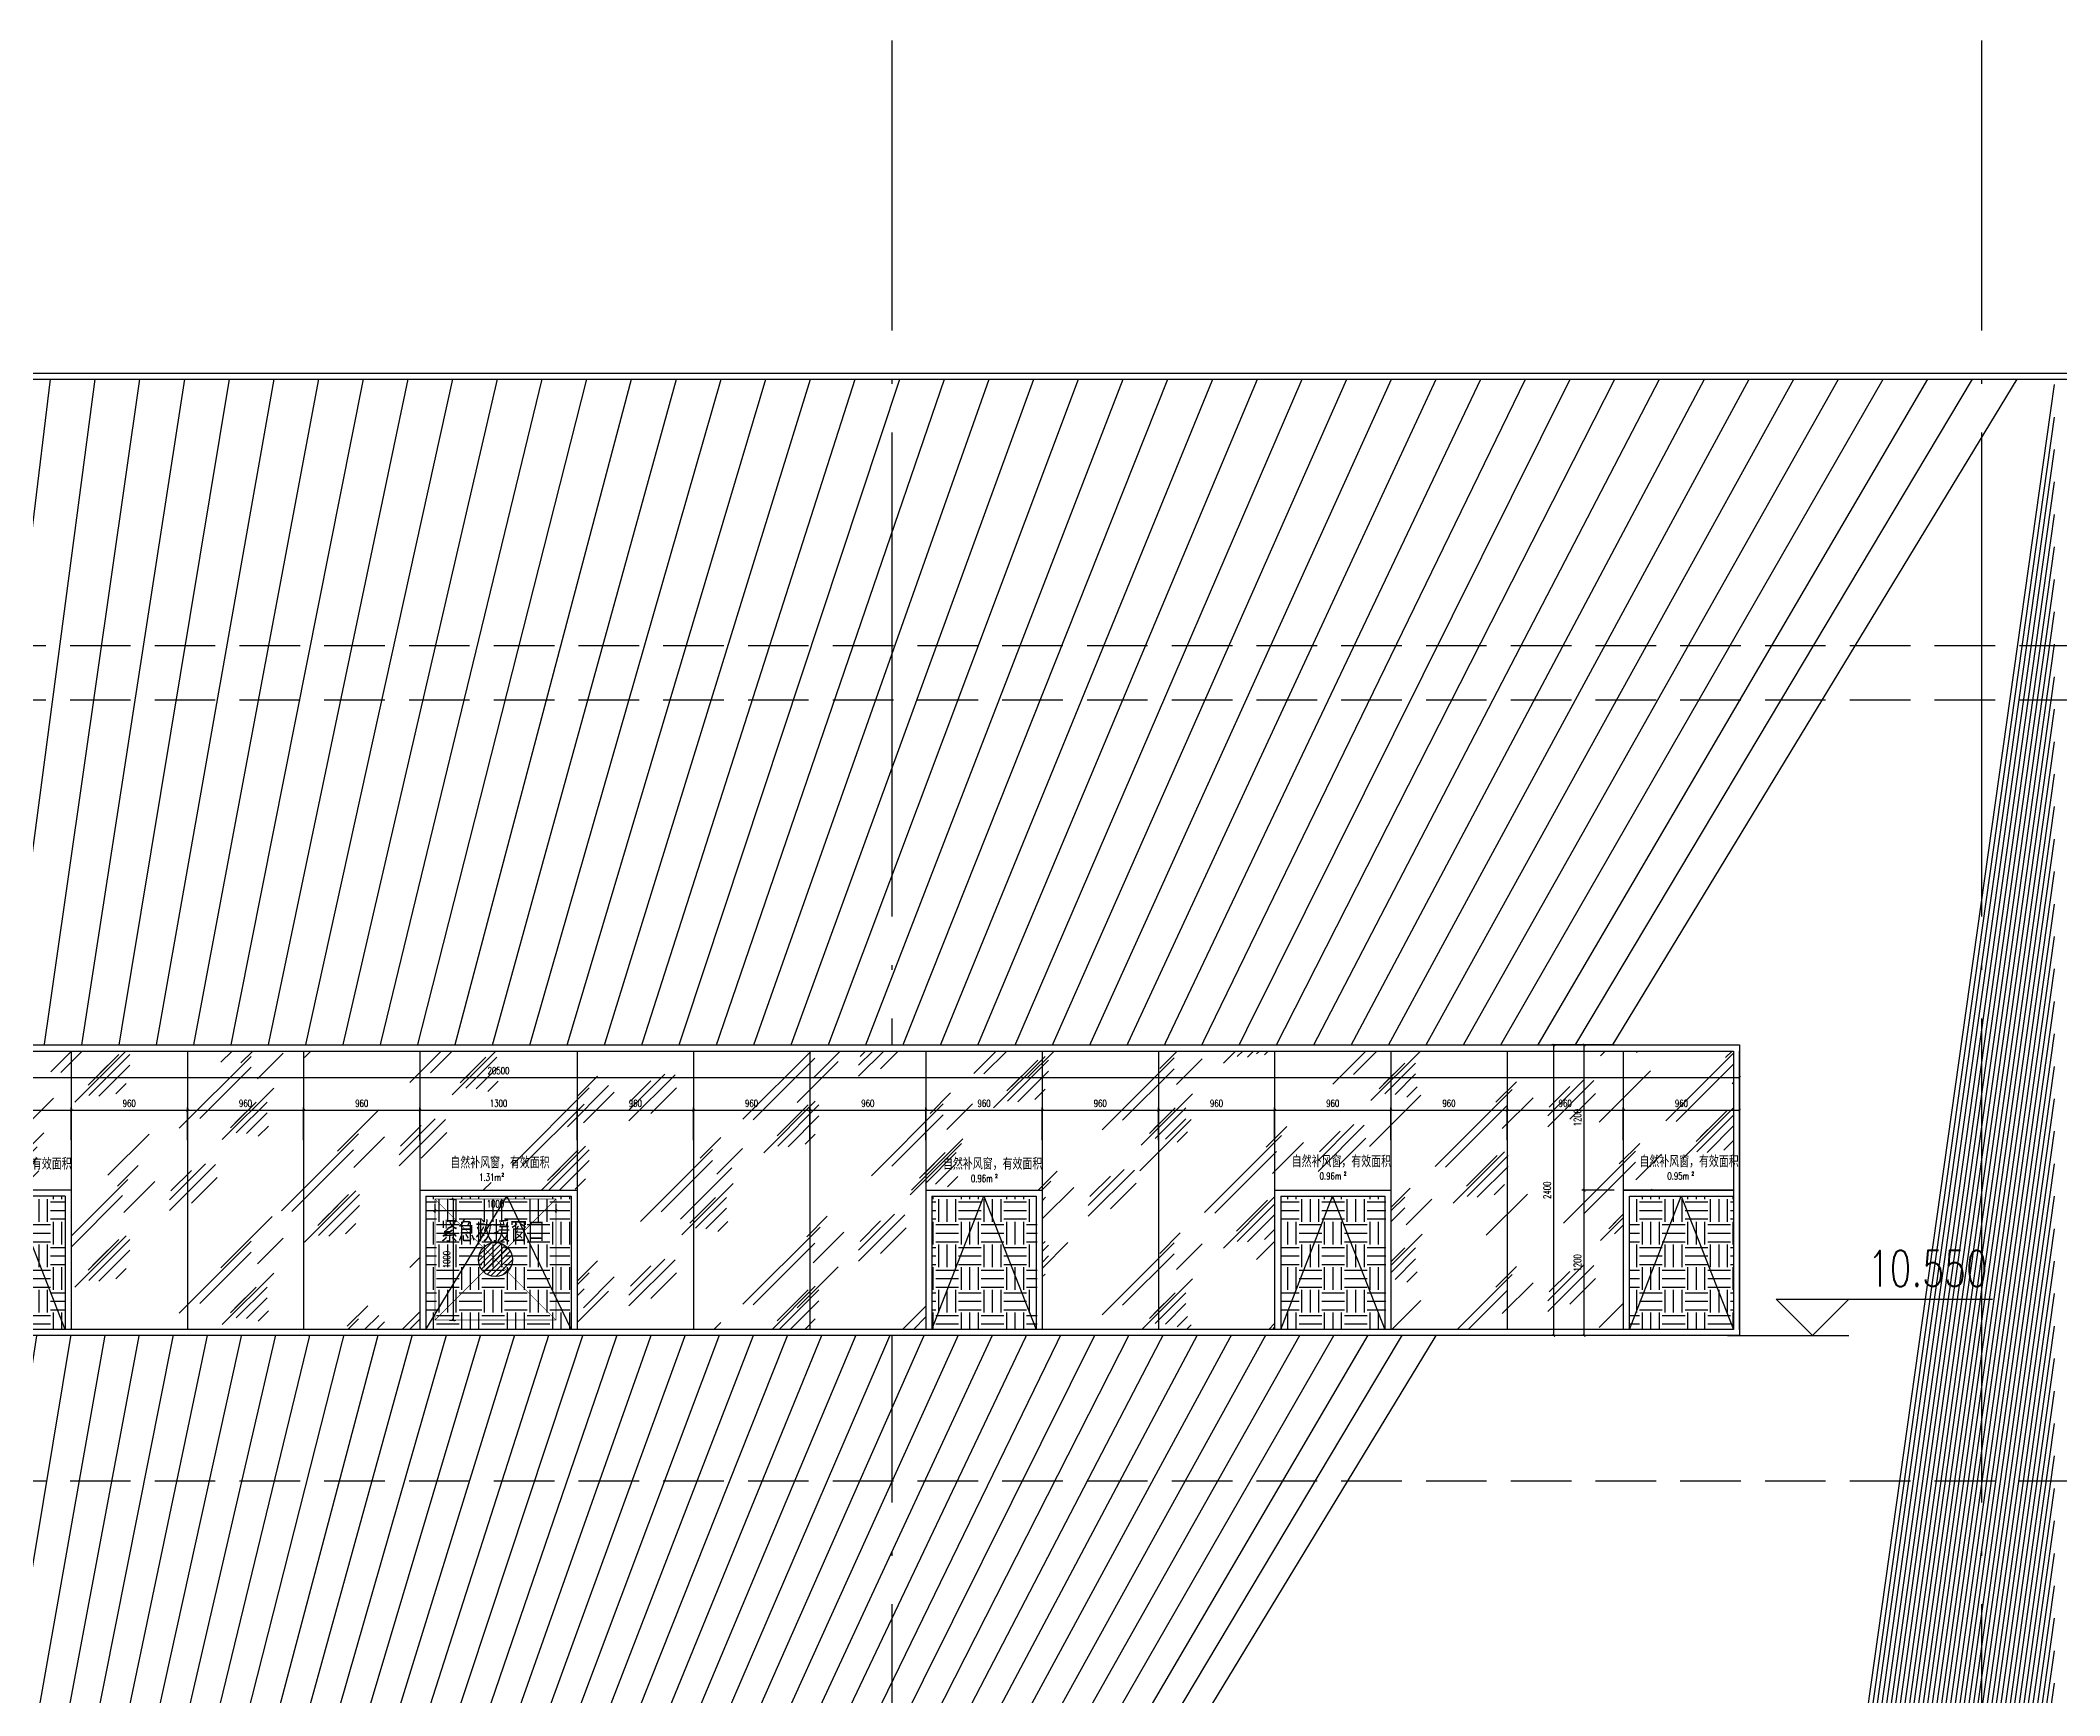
# Model space of a CAD drawing. Extents: x -4210259 to 293730, y -7499 to 868879.
# Drawn here: x -203333 to -186656, y 524813 to 538485 of the extents above; entities that cross this region are included whole.
import ezdxf

# ---------------------------------------------------------------- set-up
doc = ezdxf.new("R2010")
doc.units = 0
doc.header["$LTSCALE"] = 1000
doc.header["$MEASUREMENT"] = 0
for name, pattern in [('__DASH', [0.35, 0.25, -0.1]), ('DASH', [0.35, 0.25, -0.1]), ('DOTE', [2.4200000000000004, 2, -0.2, 0.02, -0.2])]:
    doc.linetypes.add(name, pattern=pattern)
doc.layers.get('Defpoints').update_dxf_attribs({"color": 210})
for name, color, linetype in [('A-AXIS-DOTE', 14, 'DOTE'), ('A-HATCH-2', 251, 'Continuous'), ('A-LIN-V', 9, 'Continuous'), ('A-WINDOW', 140, 'Continuous'), ('A-云线', 50, 'Continuous'), ('A-门窗表显示尺寸', 160, 'Continuous'), ('DIM_ELEV', 3, 'Continuous'), ('PUB_TEXT', 7, 'Continuous'), ('SPACE_HATCH', 8, 'Continuous'), ('参考线', 8, 'Continuous')]:
    doc.layers.add(name, color=color, linetype=linetype)
doc.layers.add('A-WALL-HATCH', color=8, linetype='Continuous', lineweight=13)
doc.layers.add('A-加建区域', color=47, linetype='Continuous', plot=False)
doc.styles.add('_TCH_DIM', font='SIMPLEX', dxfattribs={"bigfont": 'GBCBIG'})
doc.styles.add('_TCH_DIM_T3', font='SIMPLEX', dxfattribs={"width": 0.7058823529411765, "bigfont": 'GBCBIG'})
doc.styles.add('_TCH_SPACE', font='SIMPLEX', dxfattribs={"height": 5, "bigfont": 'GBCBIG'})
doc.styles.add('A-DIM_T3', font='SIMPLEX', dxfattribs={"width": 0.7058823529411765, "bigfont": 'GBCBIG'})
doc.styles.add('STYLE1', font='')
doc.styles.get('STYLE1').set_extended_font_data('SimSun')
doc.dimstyles.new('_TCH_ARCH&&20', dxfattribs={"dimtxt": 59.5, "dimasz": 20, "dimexe": 20, "dimexo": 20, "dimgap": 25.25, "dimtad": 1, "dimdec": 0, "dimzin": 0, "dimdsep": 46, "dimtxsty": '_TCH_DIM_T3', "dimblk": 'ARCHTICK', "dimcen": 0.09, "dimclrt": 7, "dimazin": 2, "dimtfac": 1, "dimtdec": 0, "dimtix": 1, "dimtmove": 2, "dimatfit": 3, "dimfxl": 0, "dimtolj": 1, "dimtzin": 0, "dimarcsym": 0})
doc.dimstyles.new('A-DIM&&20', dxfattribs={"dimtxt": 59.5, "dimasz": 20, "dimexe": 20, "dimexo": 20, "dimgap": 25.25, "dimtad": 1, "dimdec": 0, "dimzin": 0, "dimdsep": 46, "dimtxsty": 'A-DIM_T3', "dimblk": 'ARCHTICK', "dimcen": 0.09, "dimclrt": 7, "dimazin": 2, "dimtfac": 1, "dimtdec": 0, "dimtix": 1, "dimtmove": 2, "dimatfit": 3, "dimfxl": 0, "dimtolj": 1, "dimtzin": 0, "dimarcsym": 0})
pattern_1 = [(0, (0, 0), (187.5, 187.5), [187.5, -187.5]), (0, (0, 70.3125), (187.5, 187.5), [187.5, -187.5]), (0, (0, 140.625), (187.5, 187.5), [187.5, -187.5]), (90, (23.4375, 164.0625), (-187.5, 187.5), [187.5, -187.5]), (90, (93.75, 164.0625), (-187.5, 187.5), [187.5, -187.5]), (90, (164.0625, 164.0625), (-187.5, 187.5), [187.5, -187.5])]

# ---------------------------------------------------------------- blocks, each defined once
blk = doc.blocks.new('_ArchTick')
at = {"color": 0, "linetype": 'ByBlock', "const_width": 0.4}
blk.add_lwpolyline([(-0.5, -0.5), (0.5, 0.5)], dxfattribs=at)
blk = doc.blocks.new('*D1507')
at = {"layer": 'A-加建区域', "color": 0, "lineweight": -2}
for p, q in [((-213332.6134759861, 538418.6737989275), (-213332.6134759861, 538345.3742196003)), ((-213332.6134759861, 538365.3742196003), (-212332.6134759859, 538365.3742196003)), ((-212332.6134759859, 538418.6737989275), (-212332.6134759859, 538345.3742196003))]:
    blk.add_line(p, q, dxfattribs=at)
at = {"layer": 'Defpoints', "color": 0}
for p in [(-213332.6134759861, 538438.6737989275), (-212332.6134759859, 538438.6737989275), (-212332.6134759859, 538365.3742196003)]:
    blk.add_point(p, dxfattribs=at)
at = {"layer": 'A-加建区域', "color": 0, "lineweight": -2, "xscale": 20, "yscale": 20, "zscale": 20, "rotation": 180}
blk.add_blockref('_ArchTick', (-213332.6134759861, 538365.3742196003), dxfattribs=at)
at = {"layer": 'A-加建区域', "color": 0, "lineweight": -2, "xscale": 20, "yscale": 20, "zscale": 20}
blk.add_blockref('_ArchTick', (-212332.6134759859, 538365.3742196003), dxfattribs=at)
at = {"layer": 'A-加建区域', "color": 7, "insert": (-212832.613475986, 538420.3742196003), "char_height": 59.5, "attachment_point": 5, "style": '_TCH_DIM_T3'}
blk.add_mtext('\\A1;1000', dxfattribs=at)
blk = doc.blocks.new('*D1508')
at = {"layer": 'A-加建区域', "color": 0, "lineweight": -2}
for p, q in [((-213211.3975165848, 538460.0000000001), (-213159.9867566363, 538460.0000000001)), ((-213179.9867566363, 537460.0000000003), (-213179.9867566363, 538460.0000000001)), ((-213211.3975165848, 537460.0000000003), (-213159.9867566363, 537460.0000000003))]:
    blk.add_line(p, q, dxfattribs=at)
at = {"layer": 'Defpoints', "color": 0}
for p in [(-213231.3975165848, 538460.0000000001), (-213179.9867566363, 538460.0000000001), (-213231.3975165848, 537460.0000000003)]:
    blk.add_point(p, dxfattribs=at)
at = {"layer": 'A-加建区域', "color": 0, "lineweight": -2, "xscale": 20, "yscale": 20, "zscale": 20}
for p, rotation in [((-213179.9867566363, 538460.0000000001), 90), ((-213179.9867566363, 537460.0000000003), 270)]:
    blk.add_blockref('_ArchTick', p, dxfattribs=dict(at, rotation=rotation))
at = {"layer": 'A-加建区域', "color": 7, "insert": (-213234.9867566361, 537960.0000000001), "char_height": 59.5, "attachment_point": 5, "rotation": 90, "style": '_TCH_DIM_T3'}
blk.add_mtext('\\A1;1000', dxfattribs=at)
blk = doc.blocks.new('*D1408')
at = {"layer": 'A-门窗表显示尺寸', "color": 0, "lineweight": -2}
for p, q in [((88599.33238329354, 519122.5479735103), (88599.33238329354, 519390.0000000253)), ((88599.33238329354, 519370.0000000253), (109099.3323832967, 519370.0000000253)), ((109099.3323832967, 519122.5479735103), (109099.3323832967, 519390.0000000253))]:
    blk.add_line(p, q, dxfattribs=at)
at = {"layer": 'Defpoints', "color": 0}
for p in [(109099.3323832967, 519370.0000000253), (88599.33238329354, 519102.5479735103), (109099.3323832967, 519102.5479735103)]:
    blk.add_point(p, dxfattribs=at)
at = {"layer": 'A-门窗表显示尺寸', "color": 0, "lineweight": -2, "xscale": 20, "yscale": 20, "zscale": 20, "rotation": 180}
blk.add_blockref('_ArchTick', (88599.33238329354, 519370.0000000253), dxfattribs=at)
at = {"layer": 'A-门窗表显示尺寸', "color": 0, "lineweight": -2, "xscale": 20, "yscale": 20, "zscale": 20}
blk.add_blockref('_ArchTick', (109099.3323832967, 519370.0000000253), dxfattribs=at)
at = {"layer": 'A-门窗表显示尺寸', "color": 7, "insert": (98849.33238329511, 519425.0000000253), "char_height": 59.5, "attachment_point": 5, "style": 'A-DIM_T3'}
blk.add_mtext('\\A1;20500', dxfattribs=at)
blk = doc.blocks.new('*D1409')
at = {"layer": 'A-门窗表显示尺寸', "color": 0, "lineweight": -2}
for p, q in [((107812.9012029099, 519637.4520265406), (107545.4491763949, 519637.4520265406)), ((107565.4491763949, 517237.4520265173), (107565.4491763949, 519637.4520265406)), ((107812.9012029099, 517237.4520265173), (107545.4491763949, 517237.4520265173))]:
    blk.add_line(p, q, dxfattribs=at)
at = {"layer": 'Defpoints', "color": 0}
for p in [(107565.4491763949, 519637.4520265406), (107832.9012029099, 519637.4520265406), (107832.9012029099, 517237.4520265173)]:
    blk.add_point(p, dxfattribs=at)
at = {"layer": 'A-门窗表显示尺寸', "color": 0, "lineweight": -2, "xscale": 20, "yscale": 20, "zscale": 20}
for p, rotation in [((107565.4491763949, 519637.4520265406), 90), ((107565.4491763949, 517237.4520265173), 270)]:
    blk.add_blockref('_ArchTick', p, dxfattribs=dict(at, rotation=rotation))
at = {"layer": 'A-门窗表显示尺寸', "color": 7, "insert": (107510.449176395, 518437.4520265288), "char_height": 59.5, "attachment_point": 5, "rotation": 90, "style": 'A-DIM_T3'}
blk.add_mtext('\\A1;2400', dxfattribs=at)
blk = doc.blocks.new('*D1410')
at = {"layer": 'A-门窗表显示尺寸', "color": 0, "lineweight": -2}
for p, q in [((108139.3323832936, 518850.0000000252), (108139.3323832936, 519120.0000000253)), ((108139.3323832936, 519100.0000000253), (109099.3323832967, 519100.0000000253)), ((109099.3323832967, 518850.0000000252), (109099.3323832967, 519120.0000000253))]:
    blk.add_line(p, q, dxfattribs=at)
at = {"layer": 'Defpoints', "color": 0}
for p in [(109099.3323832967, 519100.0000000253), (108139.3323832936, 518830.0000000252), (109099.3323832967, 518830.0000000252)]:
    blk.add_point(p, dxfattribs=at)
at = {"layer": 'A-门窗表显示尺寸', "color": 0, "lineweight": -2, "xscale": 20, "yscale": 20, "zscale": 20, "rotation": 180}
blk.add_blockref('_ArchTick', (108139.3323832936, 519100.0000000253), dxfattribs=at)
at = {"layer": 'A-门窗表显示尺寸', "color": 0, "lineweight": -2, "xscale": 20, "yscale": 20, "zscale": 20}
blk.add_blockref('_ArchTick', (109099.3323832967, 519100.0000000253), dxfattribs=at)
at = {"layer": 'A-门窗表显示尺寸', "color": 7, "insert": (108619.3323832951, 519155.0000000253), "char_height": 59.5, "attachment_point": 5, "style": 'A-DIM_T3'}
blk.add_mtext('\\A1;960', dxfattribs=at)
blk = doc.blocks.new('*D1411')
at = {"layer": 'A-门窗表显示尺寸', "color": 0, "lineweight": -2}
for p, q in [((107179.3323832936, 518850.0000000252), (107179.3323832936, 519120.0000000253)), ((107179.3323832936, 519100.0000000253), (108139.3323832936, 519100.0000000253)), ((108139.3323832936, 518850.0000000252), (108139.3323832936, 519120.0000000253))]:
    blk.add_line(p, q, dxfattribs=at)
at = {"layer": 'Defpoints', "color": 0}
for p in [(108139.3323832936, 519100.0000000253), (107179.3323832936, 518830.0000000252), (108139.3323832936, 518830.0000000252)]:
    blk.add_point(p, dxfattribs=at)
at = {"layer": 'A-门窗表显示尺寸', "color": 0, "lineweight": -2, "xscale": 20, "yscale": 20, "zscale": 20, "rotation": 180}
blk.add_blockref('_ArchTick', (107179.3323832936, 519100.0000000253), dxfattribs=at)
at = {"layer": 'A-门窗表显示尺寸', "color": 0, "lineweight": -2, "xscale": 20, "yscale": 20, "zscale": 20}
blk.add_blockref('_ArchTick', (108139.3323832936, 519100.0000000253), dxfattribs=at)
at = {"layer": 'A-门窗表显示尺寸', "color": 7, "insert": (107659.3323832936, 519155.0000000253), "char_height": 59.5, "attachment_point": 5, "style": 'A-DIM_T3'}
blk.add_mtext('\\A1;960', dxfattribs=at)
blk = doc.blocks.new('*D1412')
at = {"layer": 'A-门窗表显示尺寸', "color": 0, "lineweight": -2}
for p, q in [((106219.3323832936, 518850.0000000252), (106219.3323832936, 519120.0000000253)), ((106219.3323832936, 519100.0000000253), (107179.3323832936, 519100.0000000253)), ((107179.3323832936, 518850.0000000252), (107179.3323832936, 519120.0000000253))]:
    blk.add_line(p, q, dxfattribs=at)
at = {"layer": 'Defpoints', "color": 0}
for p in [(107179.3323832936, 519100.0000000253), (106219.3323832936, 518830.0000000252), (107179.3323832936, 518830.0000000252)]:
    blk.add_point(p, dxfattribs=at)
at = {"layer": 'A-门窗表显示尺寸', "color": 0, "lineweight": -2, "xscale": 20, "yscale": 20, "zscale": 20, "rotation": 180}
blk.add_blockref('_ArchTick', (106219.3323832936, 519100.0000000253), dxfattribs=at)
at = {"layer": 'A-门窗表显示尺寸', "color": 0, "lineweight": -2, "xscale": 20, "yscale": 20, "zscale": 20}
blk.add_blockref('_ArchTick', (107179.3323832936, 519100.0000000253), dxfattribs=at)
at = {"layer": 'A-门窗表显示尺寸', "color": 7, "insert": (106699.3323832936, 519155.0000000253), "char_height": 59.5, "attachment_point": 5, "style": 'A-DIM_T3'}
blk.add_mtext('\\A1;960', dxfattribs=at)
blk = doc.blocks.new('*D1413')
at = {"layer": 'A-门窗表显示尺寸', "color": 0, "lineweight": -2}
for p, q in [((105259.3323832936, 518850.0000000252), (105259.3323832936, 519120.0000000253)), ((105259.3323832936, 519100.0000000253), (106219.3323832936, 519100.0000000253)), ((106219.3323832936, 518850.0000000252), (106219.3323832936, 519120.0000000253))]:
    blk.add_line(p, q, dxfattribs=at)
at = {"layer": 'Defpoints', "color": 0}
for p in [(106219.3323832936, 519100.0000000253), (105259.3323832936, 518830.0000000252), (106219.3323832936, 518830.0000000252)]:
    blk.add_point(p, dxfattribs=at)
at = {"layer": 'A-门窗表显示尺寸', "color": 0, "lineweight": -2, "xscale": 20, "yscale": 20, "zscale": 20, "rotation": 180}
blk.add_blockref('_ArchTick', (105259.3323832936, 519100.0000000253), dxfattribs=at)
at = {"layer": 'A-门窗表显示尺寸', "color": 0, "lineweight": -2, "xscale": 20, "yscale": 20, "zscale": 20}
blk.add_blockref('_ArchTick', (106219.3323832936, 519100.0000000253), dxfattribs=at)
at = {"layer": 'A-门窗表显示尺寸', "color": 7, "insert": (105739.3323832936, 519155.0000000253), "char_height": 59.5, "attachment_point": 5, "style": 'A-DIM_T3'}
blk.add_mtext('\\A1;960', dxfattribs=at)
blk = doc.blocks.new('*D1414')
at = {"layer": 'A-门窗表显示尺寸', "color": 0, "lineweight": -2}
for p, q in [((104299.3323832935, 518850.0000000252), (104299.3323832935, 519120.0000000253)), ((104299.3323832935, 519100.0000000253), (105259.3323832936, 519100.0000000253)), ((105259.3323832936, 518850.0000000252), (105259.3323832936, 519120.0000000253))]:
    blk.add_line(p, q, dxfattribs=at)
at = {"layer": 'Defpoints', "color": 0}
for p in [(105259.3323832936, 519100.0000000253), (104299.3323832935, 518830.0000000252), (105259.3323832936, 518830.0000000252)]:
    blk.add_point(p, dxfattribs=at)
at = {"layer": 'A-门窗表显示尺寸', "color": 0, "lineweight": -2, "xscale": 20, "yscale": 20, "zscale": 20, "rotation": 180}
blk.add_blockref('_ArchTick', (104299.3323832935, 519100.0000000253), dxfattribs=at)
at = {"layer": 'A-门窗表显示尺寸', "color": 0, "lineweight": -2, "xscale": 20, "yscale": 20, "zscale": 20}
blk.add_blockref('_ArchTick', (105259.3323832936, 519100.0000000253), dxfattribs=at)
at = {"layer": 'A-门窗表显示尺寸', "color": 7, "insert": (104779.3323832936, 519155.0000000253), "char_height": 59.5, "attachment_point": 5, "style": 'A-DIM_T3'}
blk.add_mtext('\\A1;960', dxfattribs=at)
blk = doc.blocks.new('*D1415')
at = {"layer": 'A-门窗表显示尺寸', "color": 0, "lineweight": -2}
for p, q in [((103339.3323832935, 518850.0000000252), (103339.3323832935, 519120.0000000253)), ((103339.3323832935, 519100.0000000253), (104299.3323832935, 519100.0000000253)), ((104299.3323832935, 518850.0000000252), (104299.3323832935, 519120.0000000253))]:
    blk.add_line(p, q, dxfattribs=at)
at = {"layer": 'Defpoints', "color": 0}
for p in [(104299.3323832935, 519100.0000000253), (103339.3323832935, 518830.0000000252), (104299.3323832935, 518830.0000000252)]:
    blk.add_point(p, dxfattribs=at)
at = {"layer": 'A-门窗表显示尺寸', "color": 0, "lineweight": -2, "xscale": 20, "yscale": 20, "zscale": 20, "rotation": 180}
blk.add_blockref('_ArchTick', (103339.3323832935, 519100.0000000253), dxfattribs=at)
at = {"layer": 'A-门窗表显示尺寸', "color": 0, "lineweight": -2, "xscale": 20, "yscale": 20, "zscale": 20}
blk.add_blockref('_ArchTick', (104299.3323832935, 519100.0000000253), dxfattribs=at)
at = {"layer": 'A-门窗表显示尺寸', "color": 7, "insert": (103819.3323832935, 519155.0000000253), "char_height": 59.5, "attachment_point": 5, "style": 'A-DIM_T3'}
blk.add_mtext('\\A1;960', dxfattribs=at)
blk = doc.blocks.new('*D1416')
at = {"layer": 'A-门窗表显示尺寸', "color": 0, "lineweight": -2}
for p, q in [((102379.3323832935, 518850.0000000252), (102379.3323832935, 519120.0000000253)), ((102379.3323832935, 519100.0000000253), (103339.3323832935, 519100.0000000253)), ((103339.3323832935, 518850.0000000252), (103339.3323832935, 519120.0000000253))]:
    blk.add_line(p, q, dxfattribs=at)
at = {"layer": 'Defpoints', "color": 0}
for p in [(103339.3323832935, 519100.0000000253), (102379.3323832935, 518830.0000000252), (103339.3323832935, 518830.0000000252)]:
    blk.add_point(p, dxfattribs=at)
at = {"layer": 'A-门窗表显示尺寸', "color": 0, "lineweight": -2, "xscale": 20, "yscale": 20, "zscale": 20, "rotation": 180}
blk.add_blockref('_ArchTick', (102379.3323832935, 519100.0000000253), dxfattribs=at)
at = {"layer": 'A-门窗表显示尺寸', "color": 0, "lineweight": -2, "xscale": 20, "yscale": 20, "zscale": 20}
blk.add_blockref('_ArchTick', (103339.3323832935, 519100.0000000253), dxfattribs=at)
at = {"layer": 'A-门窗表显示尺寸', "color": 7, "insert": (102859.3323832935, 519155.0000000253), "char_height": 59.5, "attachment_point": 5, "style": 'A-DIM_T3'}
blk.add_mtext('\\A1;960', dxfattribs=at)
blk = doc.blocks.new('*D1417')
at = {"layer": 'A-门窗表显示尺寸', "color": 0, "lineweight": -2}
for p, q in [((101419.3323832936, 518850.0000000252), (101419.3323832936, 519120.0000000253)), ((101419.3323832936, 519100.0000000253), (102379.3323832935, 519100.0000000253)), ((102379.3323832935, 518850.0000000252), (102379.3323832935, 519120.0000000253))]:
    blk.add_line(p, q, dxfattribs=at)
at = {"layer": 'Defpoints', "color": 0}
for p in [(102379.3323832935, 519100.0000000253), (101419.3323832936, 518830.0000000252), (102379.3323832935, 518830.0000000252)]:
    blk.add_point(p, dxfattribs=at)
at = {"layer": 'A-门窗表显示尺寸', "color": 0, "lineweight": -2, "xscale": 20, "yscale": 20, "zscale": 20, "rotation": 180}
blk.add_blockref('_ArchTick', (101419.3323832936, 519100.0000000253), dxfattribs=at)
at = {"layer": 'A-门窗表显示尺寸', "color": 0, "lineweight": -2, "xscale": 20, "yscale": 20, "zscale": 20}
blk.add_blockref('_ArchTick', (102379.3323832935, 519100.0000000253), dxfattribs=at)
at = {"layer": 'A-门窗表显示尺寸', "color": 7, "insert": (101899.3323832936, 519155.0000000253), "char_height": 59.5, "attachment_point": 5, "style": 'A-DIM_T3'}
blk.add_mtext('\\A1;960', dxfattribs=at)
blk = doc.blocks.new('*D1418')
at = {"layer": 'A-门窗表显示尺寸', "color": 0, "lineweight": -2}
for p, q in [((100459.3323832936, 518850.0000000252), (100459.3323832936, 519120.0000000253)), ((100459.3323832936, 519100.0000000253), (101419.3323832936, 519100.0000000253)), ((101419.3323832936, 518850.0000000252), (101419.3323832936, 519120.0000000253))]:
    blk.add_line(p, q, dxfattribs=at)
at = {"layer": 'Defpoints', "color": 0}
for p in [(101419.3323832936, 519100.0000000253), (100459.3323832936, 518830.0000000252), (101419.3323832936, 518830.0000000252)]:
    blk.add_point(p, dxfattribs=at)
at = {"layer": 'A-门窗表显示尺寸', "color": 0, "lineweight": -2, "xscale": 20, "yscale": 20, "zscale": 20, "rotation": 180}
blk.add_blockref('_ArchTick', (100459.3323832936, 519100.0000000253), dxfattribs=at)
at = {"layer": 'A-门窗表显示尺寸', "color": 0, "lineweight": -2, "xscale": 20, "yscale": 20, "zscale": 20}
blk.add_blockref('_ArchTick', (101419.3323832936, 519100.0000000253), dxfattribs=at)
at = {"layer": 'A-门窗表显示尺寸', "color": 7, "insert": (100939.3323832936, 519155.0000000253), "char_height": 59.5, "attachment_point": 5, "style": 'A-DIM_T3'}
blk.add_mtext('\\A1;960', dxfattribs=at)
blk = doc.blocks.new('*D1419')
at = {"layer": 'A-门窗表显示尺寸', "color": 0, "lineweight": -2}
for p, q in [((99499.33238329363, 518850.0000000252), (99499.33238329363, 519120.0000000253)), ((99499.33238329363, 519100.0000000253), (100459.3323832936, 519100.0000000253)), ((100459.3323832936, 518850.0000000252), (100459.3323832936, 519120.0000000253))]:
    blk.add_line(p, q, dxfattribs=at)
at = {"layer": 'Defpoints', "color": 0}
for p in [(100459.3323832936, 519100.0000000253), (99499.33238329363, 518830.0000000252), (100459.3323832936, 518830.0000000252)]:
    blk.add_point(p, dxfattribs=at)
at = {"layer": 'A-门窗表显示尺寸', "color": 0, "lineweight": -2, "xscale": 20, "yscale": 20, "zscale": 20, "rotation": 180}
blk.add_blockref('_ArchTick', (99499.33238329363, 519100.0000000253), dxfattribs=at)
at = {"layer": 'A-门窗表显示尺寸', "color": 0, "lineweight": -2, "xscale": 20, "yscale": 20, "zscale": 20}
blk.add_blockref('_ArchTick', (100459.3323832936, 519100.0000000253), dxfattribs=at)
at = {"layer": 'A-门窗表显示尺寸', "color": 7, "insert": (99979.33238329363, 519155.0000000253), "char_height": 59.5, "attachment_point": 5, "style": 'A-DIM_T3'}
blk.add_mtext('\\A1;960', dxfattribs=at)
blk = doc.blocks.new('*D1420')
at = {"layer": 'A-门窗表显示尺寸', "color": 0, "lineweight": -2}
for p, q in [((98199.33238329663, 518850.0000000252), (98199.33238329663, 519120.0000000253)), ((98199.33238329663, 519100.0000000253), (99499.33238329363, 519100.0000000253)), ((99499.33238329363, 518850.0000000252), (99499.33238329363, 519120.0000000253))]:
    blk.add_line(p, q, dxfattribs=at)
at = {"layer": 'Defpoints', "color": 0}
for p in [(99499.33238329363, 519100.0000000253), (98199.33238329663, 518830.0000000252), (99499.33238329363, 518830.0000000252)]:
    blk.add_point(p, dxfattribs=at)
at = {"layer": 'A-门窗表显示尺寸', "color": 0, "lineweight": -2, "xscale": 20, "yscale": 20, "zscale": 20, "rotation": 180}
blk.add_blockref('_ArchTick', (98199.33238329663, 519100.0000000253), dxfattribs=at)
at = {"layer": 'A-门窗表显示尺寸', "color": 0, "lineweight": -2, "xscale": 20, "yscale": 20, "zscale": 20}
blk.add_blockref('_ArchTick', (99499.33238329363, 519100.0000000253), dxfattribs=at)
at = {"layer": 'A-门窗表显示尺寸', "color": 7, "insert": (98849.33238329513, 519155.0000000253), "char_height": 59.5, "attachment_point": 5, "style": 'A-DIM_T3'}
blk.add_mtext('\\A1;1300', dxfattribs=at)
blk = doc.blocks.new('*D1421')
at = {"layer": 'A-门窗表显示尺寸', "color": 0, "lineweight": -2}
for p, q in [((97239.33238329765, 518850.0000000252), (97239.33238329765, 519120.0000000253)), ((97239.33238329765, 519100.0000000253), (98199.33238329663, 519100.0000000253)), ((98199.33238329663, 518850.0000000252), (98199.33238329663, 519120.0000000253))]:
    blk.add_line(p, q, dxfattribs=at)
at = {"layer": 'Defpoints', "color": 0}
for p in [(98199.33238329663, 519100.0000000253), (97239.33238329765, 518830.0000000252), (98199.33238329663, 518830.0000000252)]:
    blk.add_point(p, dxfattribs=at)
at = {"layer": 'A-门窗表显示尺寸', "color": 0, "lineweight": -2, "xscale": 20, "yscale": 20, "zscale": 20, "rotation": 180}
blk.add_blockref('_ArchTick', (97239.33238329765, 519100.0000000253), dxfattribs=at)
at = {"layer": 'A-门窗表显示尺寸', "color": 0, "lineweight": -2, "xscale": 20, "yscale": 20, "zscale": 20}
blk.add_blockref('_ArchTick', (98199.33238329663, 519100.0000000253), dxfattribs=at)
at = {"layer": 'A-门窗表显示尺寸', "color": 7, "insert": (97719.33238329714, 519155.0000000253), "char_height": 59.5, "attachment_point": 5, "style": 'A-DIM_T3'}
blk.add_mtext('\\A1;960', dxfattribs=at)
blk = doc.blocks.new('*D1422')
at = {"layer": 'A-门窗表显示尺寸', "color": 0, "lineweight": -2}
for p, q in [((96279.33238329762, 518850.0000000252), (96279.33238329762, 519120.0000000253)), ((96279.33238329762, 519100.0000000253), (97239.33238329765, 519100.0000000253)), ((97239.33238329765, 518850.0000000252), (97239.33238329765, 519120.0000000253))]:
    blk.add_line(p, q, dxfattribs=at)
at = {"layer": 'Defpoints', "color": 0}
for p in [(97239.33238329765, 519100.0000000253), (96279.33238329762, 518830.0000000252), (97239.33238329765, 518830.0000000252)]:
    blk.add_point(p, dxfattribs=at)
at = {"layer": 'A-门窗表显示尺寸', "color": 0, "lineweight": -2, "xscale": 20, "yscale": 20, "zscale": 20, "rotation": 180}
blk.add_blockref('_ArchTick', (96279.33238329762, 519100.0000000253), dxfattribs=at)
at = {"layer": 'A-门窗表显示尺寸', "color": 0, "lineweight": -2, "xscale": 20, "yscale": 20, "zscale": 20}
blk.add_blockref('_ArchTick', (97239.33238329765, 519100.0000000253), dxfattribs=at)
at = {"layer": 'A-门窗表显示尺寸', "color": 7, "insert": (96759.33238329763, 519155.0000000253), "char_height": 59.5, "attachment_point": 5, "style": 'A-DIM_T3'}
blk.add_mtext('\\A1;960', dxfattribs=at)
blk = doc.blocks.new('*D1423')
at = {"layer": 'A-门窗表显示尺寸', "color": 0, "lineweight": -2}
for p, q in [((95319.33238329779, 518850.0000000252), (95319.33238329779, 519120.0000000253)), ((95319.33238329779, 519100.0000000253), (96279.33238329762, 519100.0000000253)), ((96279.33238329762, 518850.0000000252), (96279.33238329762, 519120.0000000253))]:
    blk.add_line(p, q, dxfattribs=at)
at = {"layer": 'Defpoints', "color": 0}
for p in [(96279.33238329762, 519100.0000000253), (95319.33238329779, 518830.0000000252), (96279.33238329762, 518830.0000000252)]:
    blk.add_point(p, dxfattribs=at)
at = {"layer": 'A-门窗表显示尺寸', "color": 0, "lineweight": -2, "xscale": 20, "yscale": 20, "zscale": 20, "rotation": 180}
blk.add_blockref('_ArchTick', (95319.33238329779, 519100.0000000253), dxfattribs=at)
at = {"layer": 'A-门窗表显示尺寸', "color": 0, "lineweight": -2, "xscale": 20, "yscale": 20, "zscale": 20}
blk.add_blockref('_ArchTick', (96279.33238329762, 519100.0000000253), dxfattribs=at)
at = {"layer": 'A-门窗表显示尺寸', "color": 7, "insert": (95799.3323832977, 519155.0000000253), "char_height": 59.5, "attachment_point": 5, "style": 'A-DIM_T3'}
blk.add_mtext('\\A1;960', dxfattribs=at)
blk = doc.blocks.new('*D1424')
at = {"layer": 'A-门窗表显示尺寸', "color": 0, "lineweight": -2}
for p, q in [((94359.33238329762, 518850.0000000252), (94359.33238329762, 519120.0000000253)), ((94359.33238329762, 519100.0000000253), (95319.33238329779, 519100.0000000253)), ((95319.33238329779, 518850.0000000252), (95319.33238329779, 519120.0000000253))]:
    blk.add_line(p, q, dxfattribs=at)
at = {"layer": 'Defpoints', "color": 0}
for p in [(95319.33238329779, 519100.0000000253), (94359.33238329762, 518830.0000000252), (95319.33238329779, 518830.0000000252)]:
    blk.add_point(p, dxfattribs=at)
at = {"layer": 'A-门窗表显示尺寸', "color": 0, "lineweight": -2, "xscale": 20, "yscale": 20, "zscale": 20, "rotation": 180}
blk.add_blockref('_ArchTick', (94359.33238329762, 519100.0000000253), dxfattribs=at)
at = {"layer": 'A-门窗表显示尺寸', "color": 0, "lineweight": -2, "xscale": 20, "yscale": 20, "zscale": 20}
blk.add_blockref('_ArchTick', (95319.33238329779, 519100.0000000253), dxfattribs=at)
at = {"layer": 'A-门窗表显示尺寸', "color": 7, "insert": (94839.3323832977, 519155.0000000253), "char_height": 59.5, "attachment_point": 5, "style": 'A-DIM_T3'}
blk.add_mtext('\\A1;960', dxfattribs=at)
blk = doc.blocks.new('*D1431')
at = {"layer": 'A-门窗表显示尺寸', "color": 0, "lineweight": -2}
for p, q in [((108062.9012029099, 518437.4520265184), (107795.4491763949, 518437.4520265184)), ((107815.4491763949, 517237.4520265173), (107815.4491763949, 518437.4520265184)), ((108062.9012029099, 517237.4520265173), (107795.4491763949, 517237.4520265173))]:
    blk.add_line(p, q, dxfattribs=at)
at = {"layer": 'Defpoints', "color": 0}
for p in [(107815.4491763949, 518437.4520265184), (108082.9012029099, 518437.4520265184), (108082.9012029099, 517237.4520265173)]:
    blk.add_point(p, dxfattribs=at)
at = {"layer": 'A-门窗表显示尺寸', "color": 0, "lineweight": -2, "xscale": 20, "yscale": 20, "zscale": 20}
for p, rotation in [((107815.4491763949, 518437.4520265184), 90), ((107815.4491763949, 517237.4520265173), 270)]:
    blk.add_blockref('_ArchTick', p, dxfattribs=dict(at, rotation=rotation))
at = {"layer": 'A-门窗表显示尺寸', "color": 7, "insert": (107760.449176395, 517837.4520265177), "char_height": 59.5, "attachment_point": 5, "rotation": 90, "style": 'A-DIM_T3'}
blk.add_mtext('\\A1;1200', dxfattribs=at)
blk = doc.blocks.new('*D1432')
at = {"layer": 'A-门窗表显示尺寸', "color": 0, "lineweight": -2}
for p, q in [((108062.9012029099, 519637.4520265406), (107795.4491763949, 519637.4520265406)), ((107815.4491763949, 518437.4520265184), (107815.4491763949, 519637.4520265406)), ((108062.9012029099, 518437.4520265184), (107795.4491763949, 518437.4520265184))]:
    blk.add_line(p, q, dxfattribs=at)
at = {"layer": 'Defpoints', "color": 0}
for p in [(107815.4491763949, 519637.4520265406), (108082.9012029099, 519637.4520265406), (108082.9012029099, 518437.4520265184)]:
    blk.add_point(p, dxfattribs=at)
at = {"layer": 'A-门窗表显示尺寸', "color": 0, "lineweight": -2, "xscale": 20, "yscale": 20, "zscale": 20}
for p, rotation in [((107815.4491763949, 519637.4520265406), 90), ((107815.4491763949, 518437.4520265184), 270)]:
    blk.add_blockref('_ArchTick', p, dxfattribs=dict(at, rotation=rotation))
at = {"layer": 'A-门窗表显示尺寸', "color": 7, "insert": (107760.449176395, 519037.4520265294), "char_height": 59.5, "attachment_point": 5, "rotation": 90, "style": 'A-DIM_T3'}
blk.add_mtext('\\A1;1200', dxfattribs=at)
blk = doc.blocks.new('w432432')
at = {"layer": 'A-加建区域'}
h = blk.add_hatch(dxfattribs=at)
h.set_pattern_fill('ANSI31', color=256, scale=20)
h.set_pattern_definition([(45, (-1625650.348716124, -1064386.832754612), (-22.45064030267288, 22.45064030267288), [])])
edge = h.paths.add_edge_path()
edge.add_arc((-212832.6134759861, 537960), 140.6529179719911, 0, 360)
at = {"layer": 'A-加建区域', "linetype": 'DASH', "const_width": 5}
blk.add_lwpolyline([(-213332.6134759861, 538459.9999999999), (-212332.6134759861, 538459.9999999999), (-212332.6134759861, 537460.0000000001), (-213332.6134759861, 537460.0000000001)], close=True, dxfattribs=at)
for points in [[(-213332.6134759861, 538459.9999999999), (-212332.6134759861, 537460.0000000001)], [(-212332.6134759861, 538459.9999999999), (-213332.6134759861, 537460.0000000001)]]:
    blk.add_lwpolyline(points, dxfattribs=at)
at = {"layer": 'A-加建区域', "ltscale": 0.5}
blk.add_circle((-212832.6134759861, 537960), 140.6529179719911, dxfattribs=at)
at = {"layer": 'A-加建区域', "linetype": 'Continuous', "style": 'STYLE1', "width": 0.7}
blk.add_text('紧急救援窗口', height=150, dxfattribs=at).set_placement((-213284.28367689, 538122.9569531333))
at = {"layer": 'A-加建区域'}
for p1, p2, distance, picture, middle in [((-213332.6134759861, 538438.6737989275), (-212332.6134759859, 538438.6737989275), -73.29957932711113, '*D1507', (-212832.613475986, 538420.3742196003)), ((-213231.3975165847, 537460.0000000001), (-213231.3975165847, 538459.9999999999), -51.410759948397754, '*D1508', (-213234.9867566361, 537960.0000000001))]:
    dim = blk.add_aligned_dim(p1=p1, p2=p2, distance=distance, dimstyle='_TCH_ARCH&&20', dxfattribs=at)
    dim.commit()
    dim.dimension.update_dxf_attribs({"geometry": picture, "text_midpoint": middle})
blk = doc.blocks.new('ber5465')
blk.add_wipeout([(88599.33238329344, 517237.4520265405), (109099.33238329667, 517237.4520265172), (109099.33238329669, 519637.4520265405), (88599.33238329343, 519637.4520265404)]).dxf.layer = '参考线'
at = {"layer": 'A-WALL-HATCH'}
h = blk.add_hatch(dxfattribs=at)
h.set_pattern_fill('玻璃2', color=256, scale=100, angle=180)
h.set_pattern_definition([(225, (298278.6647665882, -10610.00000000844), (-1.870465081468666e-13, -1527.350647362943), [600, -360, 600, -360, 240, -523.28157]), (225, (298308.6647665882, -10640.00000000844), (-1.870465081468666e-13, -1527.350647362943), [480, -600, 360, -360, 420, -463.28157]), (225, (298308.6647665882, -10730.00000000844), (-1.870465081468666e-13, -1527.350647362943), [360, -720, 240, -360, 540, -463.28157]), (225, (298218.6647665882, -10640.00000000844), (-1.870465081468666e-13, -1527.350647362943), [360, -720, 300, -1303.2815]), (225, (298128.6647665882, -10730.00000000844), (-1.870465081468666e-13, -1527.350647362943), [180, -900, 120, -1483.2815]), (225, (298278.6647665882, -10880.00000000844), (-1.870465081468666e-13, -1527.350647362943), [120, -900, 120, -480, 300, -763.2815700000001]), (225, (297738.6647665882, -10790.00000000844), (-1.870465081468666e-13, -1527.350647362943), [600, -900, 720, -475.28157]), (225, (297738.6647665882, -10700.00000000844), (-1.870465081468666e-13, -1527.350647362943), [840, -600, 900, -355.28157]), (225, (297588.6647665882, -10820.00000000844), (2.078294534965184e-13, 1697.056274847714), [600, -840, 480, -763.2815700000001]), (225, (297678.6647665882, -11000.00000000844), (-1.870465081468666e-13, -1527.350647362943), [300, -1200, 360, -823.2815700000001]), (225, (297498.6647665882, -10910.00000000844), (-1.870465081468666e-13, -1527.350647362943), [240, -1200, 240, -1003.2815])])
h.paths.add_polyline_path([(108139.332382992, 518437.4520265397), (109049.3323832967, 518437.4520265397), (109049.3323832967, 519587.4520265404), (88649.33238329343, 519587.4520265404), (88649.33238329217, 518437.4520265278), (89559.33238329715, 518437.4520265279), (89559.3323832984, 517287.4520265392), (91479.3323832984, 517287.4520265369), (91479.3323832984, 518437.4520265139), (92439.3323832971, 518437.4520265139), (92439.33238329712, 517287.4520265358), (94359.3323832971, 517287.4520265336), (94359.3323832971, 518437.4520265241), (95319.3323832984, 518437.4520265241), (95319.3323832984, 517287.4520265326), (98199.33238329843, 517287.4520265293), (98199.3323832984, 518437.4520265284), (99499.33238329313, 518437.4520265282), (99499.33238329316, 517287.4520265278), (102379.3323832931, 517287.4520265246), (102379.3323832931, 518437.4520265251), (103339.3323832918, 518437.4520265251), (103339.3323832918, 517287.4520265235), (105259.3323832931, 517287.4520265214), (105259.3323832931, 518437.4520265138), (106219.3323832918, 518437.4520265139), (106219.3323832918, 517287.4520265203), (108139.332382992, 517287.4520265181)])
at = {"layer": 'SPACE_HATCH'}
h = blk.add_hatch(dxfattribs=at)
h.set_pattern_fill('土壤', color=256, scale=50, style=0)
h.set_pattern_definition(pattern_1)
h.paths.add_polyline_path([(94401.15056514234, 518387.4520266868), (95269.33238336883, 518387.4520264465), (95269.3323832303, 517287.4520265719), (94401.15056502767, 517287.4520264479)])
h = blk.add_hatch(dxfattribs=at)
h.set_pattern_fill('土壤', color=256, scale=50, style=0)
h.set_pattern_definition(pattern_1)
h.paths.add_polyline_path([(99438.42329248448, 518387.4520264113), (98249.33238322102, 518387.4520261427), (98249.33238335955, 517287.4520267234), (99438.42329259915, 517287.4520265867)])
h = blk.add_hatch(dxfattribs=at)
h.set_pattern_fill('土壤', color=256, scale=50, style=0)
h.set_pattern_definition(pattern_1)
h.paths.add_polyline_path([(103297.5142014479, 518387.4520266868), (102429.3323832214, 518387.4520264465), (102429.3323833599, 517287.4520265719), (103297.5142015626, 517287.4520264479)])
h = blk.add_hatch(dxfattribs=at)
h.set_pattern_fill('土壤', color=256, scale=50, style=0)
h.set_pattern_definition(pattern_1)
h.paths.add_polyline_path([(106177.5142014479, 518387.4520266902), (105309.3323832214, 518387.4520264499), (105309.3323833599, 517287.4520265753), (106177.5142015626, 517287.4520264513)])
h = blk.add_hatch(dxfattribs=at)
h.set_pattern_fill('土壤', color=256, scale=50, style=0)
h.set_pattern_definition(pattern_1)
h.paths.add_polyline_path([(109049.332382953, 518387.4520266724), (108189.3323832274, 518387.4520264528), (108189.332383366, 517287.4520265567), (109049.3323830676, 517287.4520264336)])
at = {"layer": 'A-WINDOW'}
for p, q in [((95319.33238329578, 519587.4520265258), (95319.3323832984, 517287.4520265244)), ((96279.33238329578, 519587.4520265269), (96279.3323832984, 517287.4520265255)), ((97239.33238329578, 519587.4520265279), (97239.3323832984, 517287.4520265265)), ((98199.33238329578, 519587.4520265289), (98199.3323832984, 517287.4520265275)), ((99499.33238329444, 519587.4520265289), (99499.33238329182, 517287.4520265275)), ((100459.3323832944, 519587.4520265279), (100459.3323832918, 517287.4520265265)), ((101419.3323832944, 519587.4520265269), (101419.3323832918, 517287.4520265255)), ((102379.3323832944, 519587.4520265258), (102379.3323832918, 517287.4520265244)), ((103339.3323832944, 519587.4520265248), (103339.3323832918, 517287.4520265234)), ((104299.3323832944, 519587.4520265237), (104299.3323832918, 517287.4520265223)), ((105259.3323832944, 519587.4520265227), (105259.3323832918, 517287.4520265213)), ((106219.3323832944, 519587.4520265216), (106219.3323832918, 517287.4520265202)), ((107179.3323832944, 519587.4520265206), (107179.3323832918, 517287.4520265192)), ((108139.3323832944, 519587.4520265195), (108139.3323832918, 517287.4520265181)), ((109099.3323832903, 517287.4520265216), (109099.3323832903, 519587.4520265404)), ((95319.3323832971, 518437.4520265106), (94359.33238329703, 518437.4520265116)), ((95269.33238329712, 518387.4520265732), (94409.33238329703, 518387.4520265513)), ((95269.33238329712, 518387.4520265732), (95269.33238329712, 517287.4520265471)), ((98199.33238329607, 518437.4520265271), (99499.33238329616, 518437.4520265282)), ((98249.33238329607, 518387.4520265898), (98249.33238329607, 517287.4520265638)), ((98249.33238329607, 518387.4520265898), (99449.33238329616, 518387.4520265679)), ((99449.33238329616, 518387.4520265679), (99449.33238329616, 517287.4520265419)), ((102379.3323832931, 518437.4520265106), (103339.3323832932, 518437.4520265116)), ((102429.3323832931, 518387.4520265732), (102429.3323832931, 517287.4520265471)), ((102429.3323832931, 518387.4520265732), (103289.3323832932, 518387.4520265513)), ((103289.3323832932, 518387.4520265513), (103289.3323832932, 517287.4520265252)), ((105259.3323832931, 518437.4520265139), (106219.3323832932, 518437.452026515)), ((105309.3323832931, 518387.4520265766), (105309.3323832931, 517287.4520265505)), ((105309.3323832931, 518387.4520265766), (106169.3323832932, 518387.4520265547)), ((106169.3323832932, 518387.4520265547), (106169.3323832932, 517287.4520265286)), ((108139.3323832931, 518437.4520265386), (109049.3323832937, 518437.4520265181)), ((109049.3323829927, 518437.4520265171), (108139.332382992, 518437.4520265397)), ((108189.3323832944, 517287.4520265379), (108189.3323832932, 518387.4520265583)), ((108189.3323832932, 518387.4520265583), (109049.3323829927, 518387.452026537))]:
    blk.add_line(p, q, dxfattribs=at)
for points in [[(109099.3323832967, 517237.4520265171), (88599.33238329343, 517237.4520265404), (88599.33238329343, 519637.4520265404), (109099.3323832967, 519637.4520265404)], [(109049.3323832967, 517287.4520265171), (88649.33238329343, 517287.4520265401), (88649.33238329343, 519587.4520265404), (109049.3323832967, 519587.4520265404)]]:
    blk.add_lwpolyline(points, close=True, dxfattribs=at)
for points in [[(95269.33238329712, 517287.4520264621), (94841.81818180523, 518387.4520265248), (94409.33238329703, 517287.452026484)], [(98249.33238329607, 517287.4520264853), (98916.84658478797, 518387.4520265479), (99449.33238329616, 517287.4520265072)], [(102429.3323832931, 517287.4520264621), (102856.846584785, 518387.4520265248), (103289.3323832932, 517287.452026484)], [(105309.3323832931, 517287.4520264587), (105736.846584785, 518387.4520265214), (106169.3323832932, 517287.4520264806)], [(108189.3323832932, 517287.452026477), (108616.8465847827, 518387.4520265182), (109049.3323829927, 517287.4520264983)]]:
    blk.add_lwpolyline(points, dxfattribs=at)
at = {"layer": 'A-云线'}
blk.add_blockref('w432432', (311656.2453773399, -20095.03286524274), dxfattribs=at)
at = {"layer": 'A-加建区域', "style": '_TCH_SPACE'}
for p in [(94503.51684295478, 518607.4520265204), (98451.43072403506, 518617.4520265204), (102520.6798385291, 518607.4520265204), (105400.6798385291, 518627.4520265204), (108272.4980200342, 518627.4520265204)]:
    blk.add_text('自然补风窗，有效面积', height=96.45390070921985, dxfattribs=at).set_placement(p)
at = {"layer": 'A-加建区域', "style": '_TCH_SPACE', "width": 0.7058823529411765}
for s, height, p in [('1.31m', 59.5, (98689.66476658825, 518515.0770265204)), ('2', 29.75, (98873.66476658825, 518550.0770265204)), ('0.96m', 59.5, (102750.9138810823, 518505.0770265204)), ('2', 29.75, (102950.9138810823, 518540.0770265204)), ('0.96m', 59.5, (105630.9138810823, 518525.0770265204)), ('2', 29.75, (105830.9138810823, 518560.0770265204)), ('0.95m', 59.5, (108502.7320625873, 518525.0770265204)), ('2', 29.75, (108702.7320625873, 518560.0770265204))]:
    blk.add_text(s, height=height, dxfattribs=at).set_placement(p)
at = {"layer": 'A-门窗表显示尺寸'}
for p1, p2, distance, picture, middle in [((107832.9012029099, 517237.4520265171), (107832.9012029099, 519637.4520265404), 267.4520265149913, '*D1409', (107510.449176395, 518437.4520265288)), ((108082.9012029099, 518437.4520265181), (108082.9012029099, 519637.4520265404), 267.4520265149913, '*D1432', (107760.449176395, 519037.4520265294)), ((88599.33238329354, 519102.5479735103), (109099.3323832967, 519102.5479735103), 267.45202651503496, '*D1408', (98849.33238329511, 519425.0000000253)), ((94359.33238329762, 518830.0000000252), (95319.33238329779, 518830.0000000252), 270.0000000001164, '*D1424', (94839.3323832977, 519155.0000000253)), ((95319.33238329779, 518830.0000000252), (96279.33238329762, 518830.0000000252), 270.0000000001164, '*D1423', (95799.3323832977, 519155.0000000253)), ((96279.33238329762, 518830.0000000252), (97239.33238329765, 518830.0000000252), 270.0000000001164, '*D1422', (96759.33238329763, 519155.0000000253)), ((97239.33238329765, 518830.0000000252), (98199.33238329663, 518830.0000000252), 270.0000000001164, '*D1421', (97719.33238329714, 519155.0000000253)), ((98199.33238329663, 518830.0000000252), (99499.33238329363, 518830.0000000252), 270.0000000001164, '*D1420', (98849.33238329513, 519155.0000000253)), ((99499.33238329363, 518830.0000000252), (100459.3323832936, 518830.0000000252), 270.0000000001164, '*D1419', (99979.33238329363, 519155.0000000253)), ((100459.3323832936, 518830.0000000252), (101419.3323832936, 518830.0000000252), 270.0000000001164, '*D1418', (100939.3323832936, 519155.0000000253)), ((101419.3323832936, 518830.0000000252), (102379.3323832935, 518830.0000000252), 270.0000000001164, '*D1417', (101899.3323832936, 519155.0000000253)), ((102379.3323832935, 518830.0000000252), (103339.3323832935, 518830.0000000252), 270.0000000001164, '*D1416', (102859.3323832935, 519155.0000000253)), ((103339.3323832935, 518830.0000000252), (104299.3323832935, 518830.0000000252), 270.0000000001164, '*D1415', (103819.3323832935, 519155.0000000253)), ((104299.3323832935, 518830.0000000252), (105259.3323832936, 518830.0000000252), 270.0000000001164, '*D1414', (104779.3323832936, 519155.0000000253)), ((105259.3323832936, 518830.0000000252), (106219.3323832936, 518830.0000000252), 270.0000000001164, '*D1413', (105739.3323832936, 519155.0000000253)), ((106219.3323832936, 518830.0000000252), (107179.3323832936, 518830.0000000252), 270.0000000001164, '*D1412', (106699.3323832936, 519155.0000000253)), ((107179.3323832936, 518830.0000000252), (108139.3323832936, 518830.0000000252), 270.0000000001164, '*D1411', (107659.3323832936, 519155.0000000253)), ((108139.3323832936, 518830.0000000252), (109099.3323832967, 518830.0000000252), 270.0000000001164, '*D1410', (108619.3323832951, 519155.0000000253)), ((108082.9012029099, 517237.4520265171), (108082.9012029099, 518437.4520265181), 267.4520265149913, '*D1431', (107760.449176395, 517837.4520265177))]:
    dim = blk.add_aligned_dim(p1=p1, p2=p2, distance=distance, dimstyle='A-DIM&&20', dxfattribs=at)
    dim.commit()
    dim.dimension.update_dxf_attribs({"geometry": picture, "text_midpoint": middle})

msp = doc.modelspace()

# ---------------------------------------------------------------- hatches: boundary and pattern name
at = {"layer": 'A-HATCH-2'}
h = msp.add_hatch(dxfattribs=at)
h.set_pattern_fill('ANSI31', color=256, scale=150, angle=45.00000000000001)
h.set_pattern_definition([(90, (-40598697720.09633, -3384804562.000004), (-238.125, -1.848892746611746e-30), [])])
h.paths.add_polyline_path([(-212099.3323887319, 535687.4520265376), (-186699.3324036623, 535687.452026512), (-186699.332403663, 517237.4520265371), (-189299.4960077733, 517237.4520265125), (-189299.4960077733, 522237.4520265138), (-194299.4960077864, 522237.4520265138), (-194299.4960077864, 517237.452026525), (-194599.4960077864, 517237.4520265208), (-209799.3323832948, 517237.4520265403), (-196599.3323832962, 517237.452026517), (-196599.3323832962, 519637.4520265404), (-209799.3323832985, 519637.4520265404), (-209799.3323832985, 517237.4520265249), (-213610, 517237.4520265248), (-213599.3323890341, 517237.4520265249), (-212099.3323887315, 517237.4520265249)])

# ---------------------------------------------------------------- linework, layer by layer
at = {"layer": 'A-AXIS-DOTE', "ltscale": 2}
for p, q in [((-196299.3323832984, 511887.4520265246), (-196299.3323832985, 538485.0684404911)), ((-187299.3323832985, 511887.4520265246), (-187299.3323832985, 538485.0684404911))]:
    msp.add_line(p, q, dxfattribs=at)
at = {"layer": 'A-AXIS-DOTE', "linetype": '__DASH', "ltscale": 2}
for p, q in [((-252788.4381458776, 535737.4520265248), (-54309.80932550329, 535737.4520265248)), ((-252788.4381458776, 533487.4520265249), (-54309.80932550329, 533487.4520265248)), ((-252788.4381458776, 533037.4520265248), (-54309.80932550329, 533037.4520265248))]:
    msp.add_line(p, q, dxfattribs=at)
at = {"layer": 'A-LIN-V'}
for p, q in [((-246199.3323860153, 535737.4520265247), (-60499.33238329893, 535737.4520265249)), ((-246199.3323860153, 535687.4520265247), (-60499.33238329889, 535687.4520265249))]:
    msp.add_line(p, q, dxfattribs=at)
at = {"layer": 'A-加建区域', "linetype": '__DASH', "ltscale": 2}
msp.add_line((-252788.4381458776, 526587.4520265249), (-54309.80932550329, 526587.4520265248), dxfattribs=at)
at = {"layer": 'DIM_ELEV'}
for p, q in [((-188697.9971498966, 527787.4520265488), (-188997.9971498966, 528087.4520265488)), ((-188997.9971498966, 528087.4520265488), (-187209.9971498966, 528087.4520265488)), ((-188697.9971498966, 527787.4520265488), (-188397.9971498966, 528087.4520265488))]:
    msp.add_line(p, q, dxfattribs=at)

# ---------------------------------------------------------------- texts
at = {"layer": 'PUB_TEXT', "style": '_TCH_DIM', "width": 0.7058823529411765}
msp.add_text('10.550', height=297.5, dxfattribs=at).set_placement((-188239.9971498966, 528192.4520265488))

# ---------------------------------------------------------------- next in the draw order: block references
at = {"layer": 'A-LIN-V'}
msp.add_blockref('ber5465', (-298398.6647665882, 10550.00000000844), dxfattribs=at)

# ---------------------------------------------------------------- next in the draw order: linework, layer by layer
at = {"layer": 'DIM_ELEV'}
msp.add_line((-189397.9971498966, 527787.4520265488), (-188397.9971498966, 527787.4520265488), dxfattribs=at)

doc.saveas('drawing.dxf')
